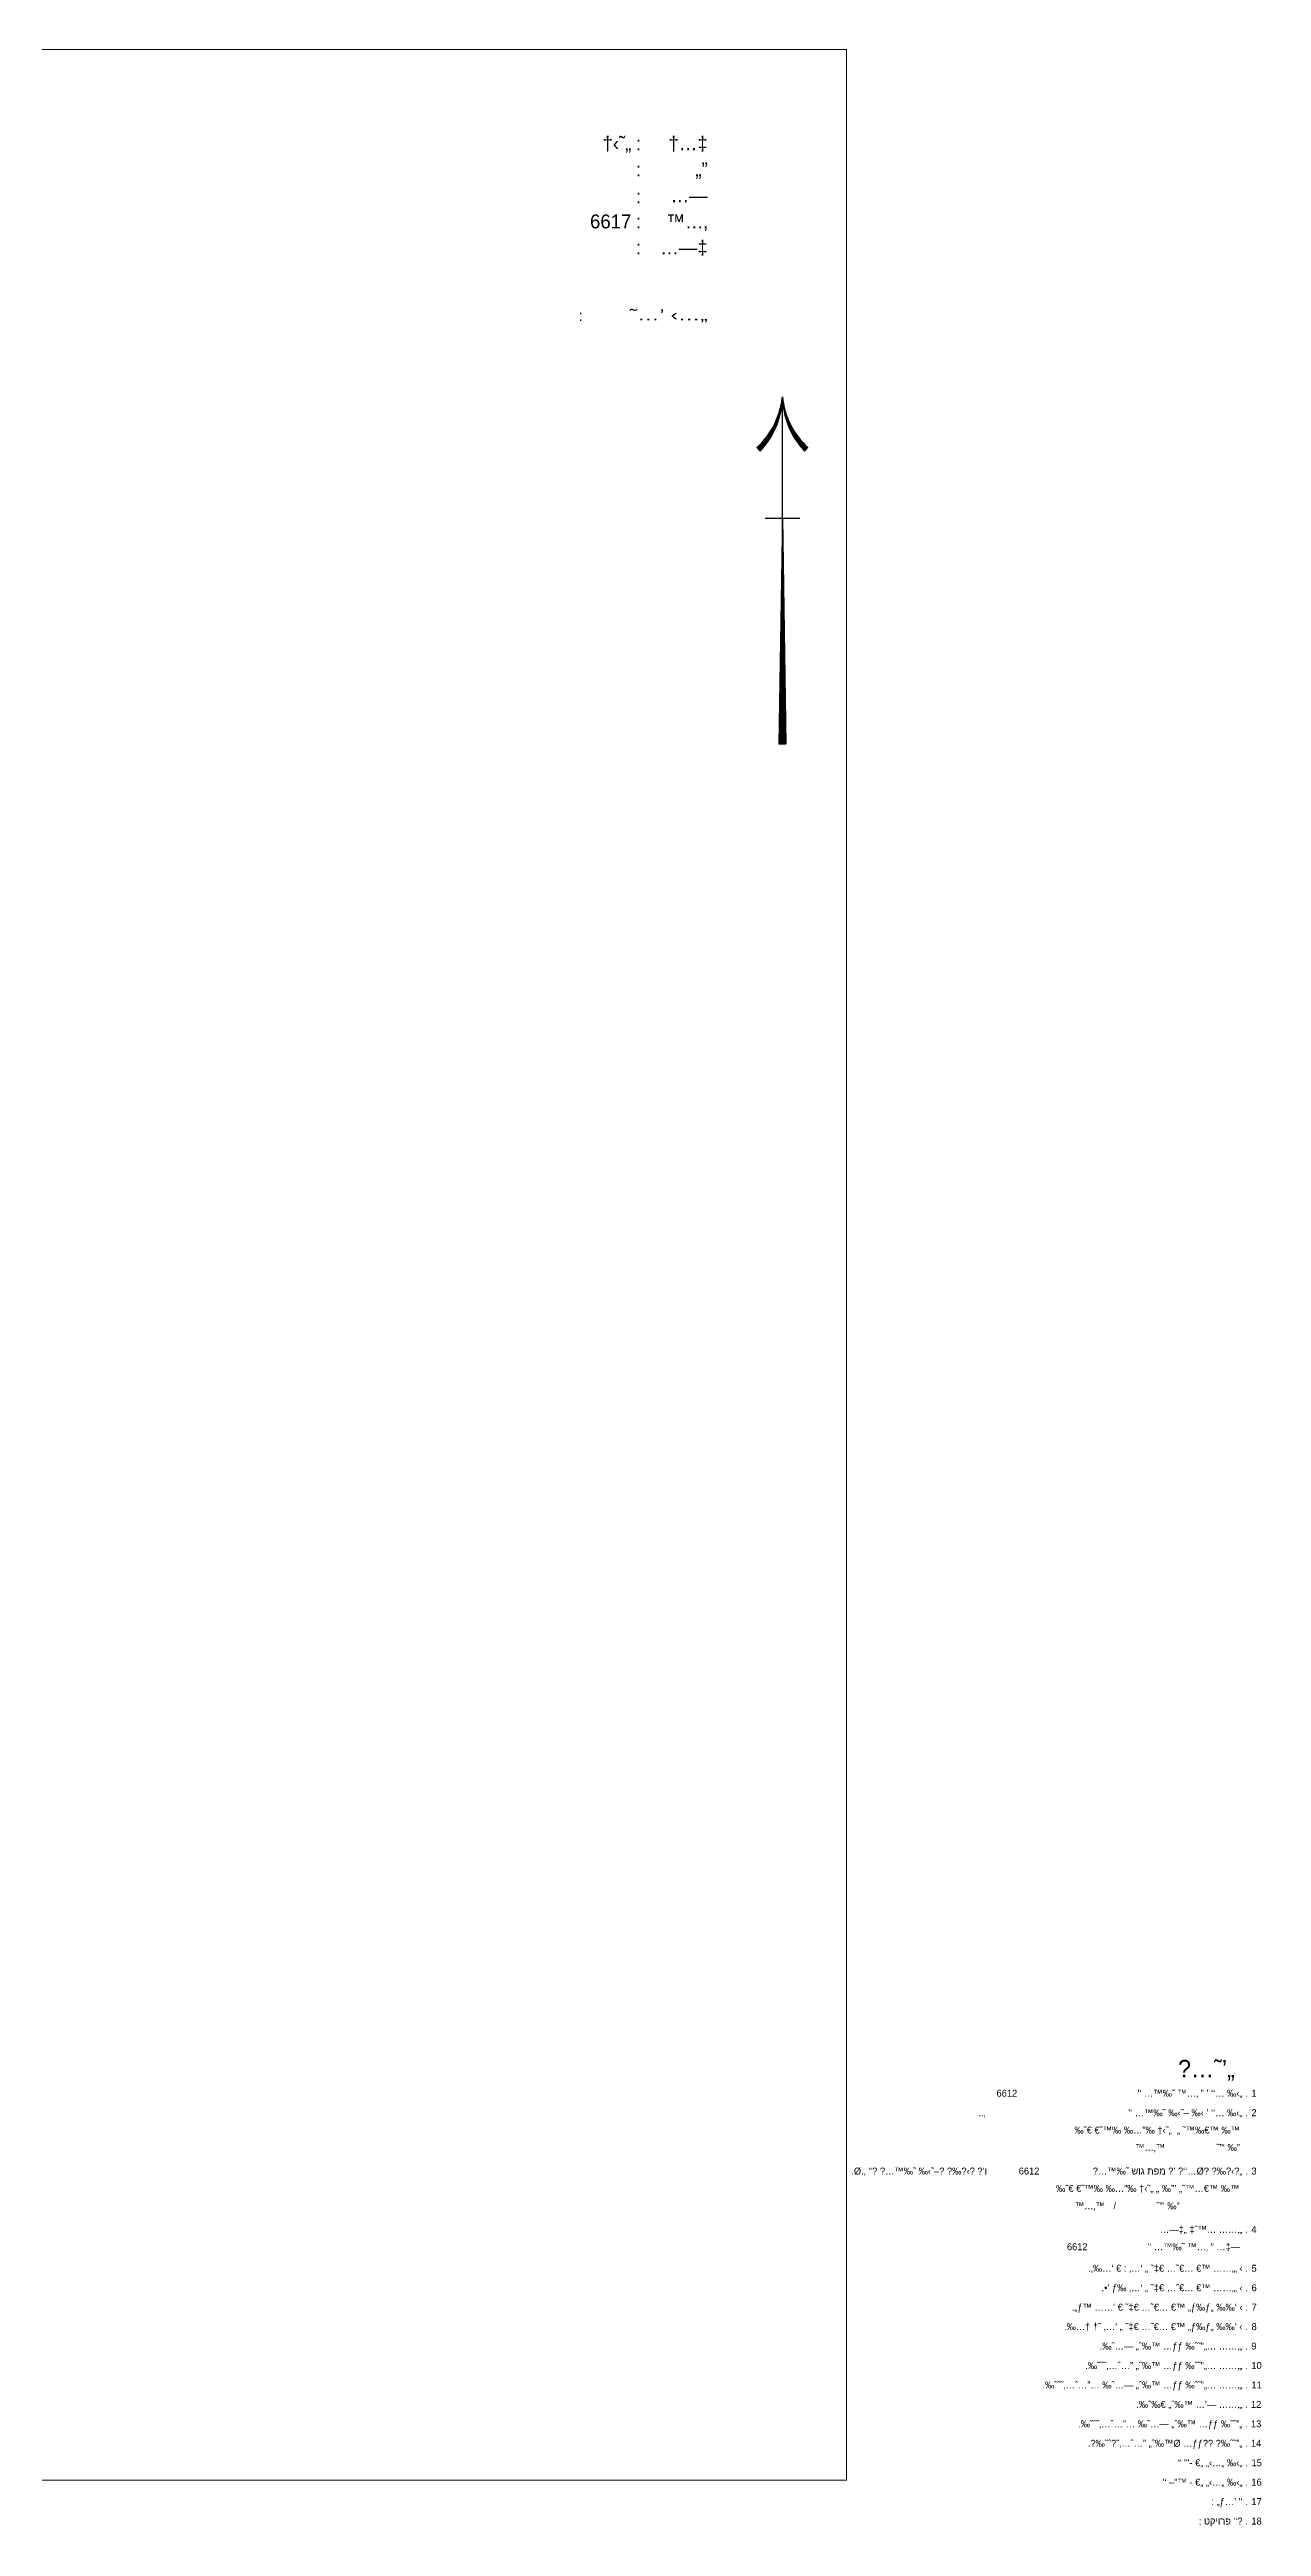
# Model space of a CAD drawing. Header units: metres. Extents: x 182014 to 183813, y 669929 to 671712.
# Drawn here: x 182940 to 183813, y 669929 to 671712 of the extents above; entities that cross this region are included whole.
import ezdxf
from ezdxf.enums import TextEntityAlignment as Align

# ---------------------------------------------------------------- set-up
doc = ezdxf.new("R2010")
doc.units = ezdxf.units.M
doc.layers.add('C1640', color=255, linetype='Continuous', lineweight=0)
doc.layers.add('C1641', color=72, linetype='Continuous', lineweight=0)
doc.layers.add('C1680', color=8, linetype='Continuous')
doc.styles.add('HEBTXT', font='HEBTXT')
doc.styles.add('MD-2010', font='hebtxt.shx', dxfattribs={"height": 2.5})

# ---------------------------------------------------------------- blocks, each defined once
blk = doc.blocks.new('SUNORTHR')
at = {"color": 0}
for p, q in [((0, 65), (0, 100)), ((-6.4, 84.38), (-7.32, 85.38)), ((6.4, 84.38), (7.32, 85.38)), ((-5, 65), (5, 65)), ((0, 65), (-1, 0)), ((-0.03, 65), (-0.5, 0)), ((0, 65), (0, 68.5)), ((0, 65), (1, 0)), ((0, 0), (0, 65)), ((0.5, 0), (0, 65)), ((-0.24, 44), (-0.75, 0)), ((-0.08, 44), (-0.25, 0)), ((0.08, 44), (0.25, 0)), ((0.24, 44), (0.75, 0)), ((1, 0), (-1, 0))]:
    blk.add_line(p, q, dxfattribs=at)
for centre, start, end in [((-22.94, 102.34), 312.63608, 354.17952), ((-22.99, 101.67), 313.86735, 355.84619), ((-23.03, 101), 315.06596, 357.51286), ((-23.05, 100.33), 316.23136, 359.17952), ((22.94, 102.34), 185.82048, 227.36392), ((22.99, 101.67), 184.15381, 226.13265), ((23.03, 101), 182.48714, 224.93404), ((23.05, 100.33), 180.82048, 223.76864), ((-22.96, 102.12), 313.0501, 341.08804), ((-22.98, 101.89), 313.46053, 341.63481), ((-23.01, 101.45), 314.27054, 342.72456), ((-23.02, 101.22), 314.67008, 343.26752), ((-23.04, 100.78), 315.45815, 344.34963), ((-23.05, 100.55), 315.84662, 344.88877), ((23.05, 100.55), 195.11123, 224.15338), ((23.04, 100.78), 195.65037, 224.54185), ((23.02, 101.22), 196.73248, 225.32992), ((23.01, 101.45), 197.27544, 225.72946), ((22.98, 101.89), 198.36519, 226.53947), ((22.96, 102.12), 198.91196, 226.9499)]:
    blk.add_arc(centre, 23.06, start, end, dxfattribs=at)
blk = doc.blocks.new('TAZAR_RISH-MAX')
blk.add_lwpolyline([(0, 0), (0, 600), (700, 600), (700, 0)], close=True)
blk = doc.blocks.new('C1640')
at = {"style": 'HEBTXT'}
for s, height, p in [(':', 4, (-59.22, -25)), ('†…‡', 4, (-40, -25)), (':', 4, (-59.22, -32.5)), ('„”', 4, (-40, -32.5)), (':', 4, (-59.22, -40.31)), ('…—', 4, (-40, -40)), (':', 4, (-59.22, -47.5)), ('™…‚', 4, (-40, -47.5)), (':', 4, (-59.22, -55)), ('…—‡', 4, (-40, -55)), (':', 3.2, (-76, -75))]:
    blk.add_text(s, height=height, dxfattribs=at).set_placement(p, align=Align.TOP_RIGHT)
at = {"style": 'HEBTXT', "width": 1.5}
blk.add_text('˜…’ ‹…„', height=3.2, dxfattribs=at).set_placement((-40, -78), align=Align.RIGHT)
at = {"style": 'HEBTXT'}
for tag, p in [('REGION', (-62, -25)), ('COUNTY', (-62, -32.5)), ('SETTLEMENT', (-62, -40)), ('GUSH_NUM', (-62, -47.5)), ('PARCELS', (-62, -55))]:
    blk.add_attdef(tag, text='', height=4, dxfattribs=at).set_placement(p, align=Align.TOP_RIGHT)
at = {"style": 'HEBTXT', "flags": 1}
for tag, p in [('GRID_NAME', (-28, -27.94)), ('PROCESS_TYPE', (-28, -26.05)), ('SCALE', (-28, -29.71)), ('WORK_ORDER', (-27.78, -34.73)), ('SETTLEMENT_CODE', (-28, -38.9)), ('GENERAL_COMMENT', (-28, -40.9)), ('REGISTER_STATUS', (-28, -36.96))]:
    blk.add_attdef(tag, p, '', height=1, dxfattribs=at)
at = {"style": 'HEBTXT', "width": 1.5}
blk.add_attdef('ORDERER', text='', height=3.2, dxfattribs=at).set_placement((-80, -78), align=Align.RIGHT)
blk = doc.blocks.new('UD_Note18')
at = {"style": 'HEBTXT'}
blk.add_text(": טקיורפ '‘%%142 .", height=5, dxfattribs=at).set_placement((0, 0), align=Align.RIGHT)
at = {"style": 'HEBTXT', "flags": 8}
blk.add_attdef('N_PROJECT', text='', height=5, dxfattribs=at).set_placement((-60.6, 0), align=Align.RIGHT)
blk.add_attdef('NO', (2.8, 0), '', height=5, dxfattribs=at)
blk = doc.blocks.new('UD_Note17')
at = {"style": 'HEBTXT'}
blk.add_text(": „ƒ…’ '‘ .", height=5, dxfattribs=at).set_placement((0, 0), align=Align.RIGHT)
at = {"style": 'HEBTXT', "flags": 8}
blk.add_attdef('N_JOB', text='', height=5, dxfattribs=at).set_placement((-60.6, 0), align=Align.RIGHT)
blk.add_attdef('NO', (2.8, 0), '', height=5, dxfattribs=at)
blk = doc.blocks.new('UD_Note16')
at = {"style": 'HEBTXT'}
blk.add_text('  \'‘ –"™ - €„ „‹…„ ‰‹„ .', height=5, dxfattribs=at).set_placement((0, 0), align=Align.RIGHT)
at = {"style": 'HEBTXT', "flags": 8}
for tag, p in [('N_TASHAZ', (-184.5, 0)), ('NO', (2.8, 0))]:
    blk.add_attdef(tag, p, '', height=5, dxfattribs=at)
blk = doc.blocks.new('UD_Note15')
at = {"style": 'HEBTXT'}
blk.add_text(" '‘ ’''- €„ „‹…„ ‰‹„ .", height=5, dxfattribs=at).set_placement((0, 0), align=Align.RIGHT)
at = {"style": 'HEBTXT', "flags": 8}
for tag, p in [('N_TABA', (-177.4, 0)), ('NO', (2.8, 0))]:
    blk.add_attdef(tag, p, '', height=5, dxfattribs=at)
blk = doc.blocks.new('UD_Note14')
at = {"style": 'HEBTXT'}
blk.add_text('.%%154‰˜ˆ%%142˜‚…ˆ…” „ˆ‰™%%129 …ƒƒ%%142%%144 %%141‰ˆ˜”„ .', height=5, dxfattribs=at).set_placement((0, 0), align=Align.RIGHT)
at = {"style": 'MD-2010'}
blk.add_attdef('NO', (2.4, 0), '', height=5, dxfattribs=at)
blk = doc.blocks.new('UD_Note13')
at = {"style": 'HEBTXT'}
blk.add_text('.‰˜ˆ˜‚…ˆ…”… ‰ˆ…— „ˆ‰™ …ƒƒ ‰ˆ˜”„ .', height=5, dxfattribs=at).set_placement((0, 0), align=Align.RIGHT)
at = {"style": 'MD-2010'}
blk.add_attdef('NO', (2.4, 0), '', height=5, dxfattribs=at)
blk = doc.blocks.new('UD_Note12')
at = {"style": 'HEBTXT'}
blk.add_text('.‰ˆ‰€ „ˆ‰™ …’— ……‚„ .', height=5, dxfattribs=at).set_placement((0, 0), align=Align.RIGHT)
at = {"style": 'MD-2010'}
blk.add_attdef('NO', (2.4, 0), '', height=5, dxfattribs=at)
blk = doc.blocks.new('UD_Note11')
at = {"style": 'HEBTXT'}
blk.add_text('.‰˜ˆ˜‚…ˆ…”… ‰ˆ…— „ˆ‰™ …ƒƒ ‰ˆ˜”„… ……‚„ .', height=5, dxfattribs=at).set_placement((0, 0), align=Align.RIGHT)
at = {"style": 'HEBTXT', "flags": 8}
blk.add_attdef('NO', (2.8, 0), '', height=5, dxfattribs=at)
blk = doc.blocks.new('UD_Note10')
at = {"style": 'HEBTXT'}
blk.add_text('.‰˜ˆ˜‚…ˆ…” „ˆ‰™ …ƒƒ ‰ˆ˜”„… ……‚„ .', height=5, dxfattribs=at).set_placement((0, 0), align=Align.RIGHT)
at = {"style": 'HEBTXT', "flags": 8}
blk.add_attdef('NO', (2.8, 0), '', height=5, dxfattribs=at)
blk = doc.blocks.new('UD_Note09')
at = {"style": 'HEBTXT'}
blk.add_text('.‰ˆ…— „ˆ‰™ …ƒƒ ‰ˆ˜”„… ……‚„ .', height=5, dxfattribs=at).set_placement((0, 0), align=Align.RIGHT)
at = {"style": 'HEBTXT', "flags": 8}
blk.add_attdef('NO', (2.8, 0), '', height=5, dxfattribs=at)
blk = doc.blocks.new('UD_Note08')
at = {"style": 'HEBTXT'}
blk.add_text('.‰…† †˜ ‚…‘ „ ˜‡€ …˜€… €™ „ƒ‰ƒ„ ‰‰‘ ‹ .', height=5, dxfattribs=at).set_placement((0, 0), align=Align.RIGHT)
at = {"style": 'HEBTXT', "flags": 8}
blk.add_attdef('NO', (2.8, 0), '', height=5, dxfattribs=at)
blk = doc.blocks.new('UD_Note07')
at = {"style": 'HEBTXT'}
blk.add_text('.„ƒ™ ……‘ € ˜‡€ …˜€… €™ „ƒ‰ƒ„ ‰‰‘ ‹ .', height=5, dxfattribs=at).set_placement((0, 0), align=Align.RIGHT)
at = {"style": 'MD-2010'}
blk.add_attdef('NO', (2.8, 0), '', height=5, dxfattribs=at)
blk = doc.blocks.new('UD_Note06')
at = {"style": 'HEBTXT'}
blk.add_text('.•’ ƒ‰ ‚…‘ „ ˜‡€ …˜€… €™ ……‚„ ‹ .', height=5, dxfattribs=at).set_placement((0, 0), align=Align.RIGHT)
at = {"style": 'HEBTXT', "flags": 8}
blk.add_attdef('NO', (2.8, 0), '', height=5, dxfattribs=at)
blk = doc.blocks.new('UD_Note05')
at = {"style": 'HEBTXT'}
blk.add_text('.‚‰…‘ € : ‚…‘ „ ˜‡€ …˜€… €™ ……‚„ ‹ .', height=5, dxfattribs=at).set_placement((0, 0), align=Align.RIGHT)
at = {"style": 'HEBTXT', "flags": 8}
blk.add_attdef('NO', (2.8, 0), '', height=5, dxfattribs=at)
blk = doc.blocks.new('UD_Note04')
at = {"style": 'HEBTXT'}
for s, p in [('…—‡„ ‡ˆ™… ……‚„ .', (0, 0)), ("'‘ …™‰˜ ™…‚ ” …‡—", (-5.5, -12.5))]:
    blk.add_text(s, height=5, dxfattribs=at).set_placement(p, align=Align.RIGHT)
at = {"style": 'HEBTXT', "flags": 8}
for tag, p in [('BORDER', (-98, 0)), ('N_GHOSH', (-115.3, -12.5))]:
    blk.add_attdef(tag, text='', height=5, dxfattribs=at).set_placement(p, align=Align.RIGHT)
blk.add_attdef('NO', (2.8, 0), '', height=5, dxfattribs=at)
blk = doc.blocks.new('UD_Note03')
at = {"style": 'HEBTXT'}
for s, p in [(".%%129.‚ '‘%%142 %%141…™‰˜ ‰‹˜–%%140 %%154‰%%144‹%%154 %%140’ו", (-187.7, 0)), ('%%141…™‰˜ שוג תפמ %%140’ %%154‘‘…%%129%%142 %%154‰%%144‹%%154„ .', (0, 0)), ('   ‰˜€ €˜™‰ ‰…”‰ †‹˜„ „ ‰"’ „˜™…€™ ‰™', (-6, -12.5)), (' ™…‚™                    ˜”‘ ‰”', (-49, -25))]:
    blk.add_text(s, height=5, dxfattribs=at).set_placement(p, align=Align.RIGHT)
at = {"style": 'HEBTXT', "flags": 8}
for tag, p in [('N_PROJ', (-316, 0)), ('N_GHOSH', (-150, 0)), ('N_PLAN_GHOSH', (-182.5, -25)), ('N_ELLIPSE', (-94.7, -25)), ('DATE', (-6, -25))]:
    blk.add_attdef(tag, text='', height=5, dxfattribs=at).set_placement(p, align=Align.RIGHT)
blk.add_attdef('NO', (2.8, 0), '', height=5, dxfattribs=at)
blk = doc.blocks.new('UD_Note02')
at = {"style": 'HEBTXT'}
blk.add_text('..‚', height=5, dxfattribs=at).set_placement((-193.9, 0))
for s, p in [("'‘ …™‰˜ ‰‹˜– ‰‹ ’ ‘‘… ‰‹„ .", (0, 0)), ('‰˜€ €˜™‰ ‰…”‰ †‹˜„  „ ˜™‰€™ ‰™', (-5.6, -12.5)), (' ™…‚™                    ˜”‘ ‰”', (-5.6, -25))]:
    blk.add_text(s, height=5, dxfattribs=at).set_placement(p, align=Align.RIGHT)
at = {"style": 'MD-2010'}
for tag, p in [('N_PROJ', (-198.7, 0)), ('DATE', (-191.6, -12.5))]:
    blk.add_attdef(tag, text='', height=5, dxfattribs=at).set_placement(p, align=Align.RIGHT)
at = {"style": 'HEBTXT', "flags": 8}
blk.add_attdef('NO', (2.8, 0), '', height=5, dxfattribs=at)
for tag, p in [('N_GHOSH', (-141, -25)), ('N_ELLIPSE', (-55.2, -25))]:
    blk.add_attdef(tag, text='', height=5, dxfattribs=at).set_placement(p, align=Align.RIGHT)
blk = doc.blocks.new('UD_Note01')
at = {"style": 'HEBTXT'}
blk.add_text(" '‘ …™‰˜ ™…‚ ” ’ ‘‘… ‰‹„ .", height=5, dxfattribs=at).set_placement((0, 0), align=Align.RIGHT)
at = {"style": 'HEBTXT', "flags": 8}
blk.add_attdef('N_GHOSH', text='', height=5, dxfattribs=at).set_placement((-166, 0), align=Align.RIGHT)
blk.add_attdef('NO', (2.8, 0), '', height=5, dxfattribs=at)
blk = doc.blocks.new('UD_NoteCaption')
at = {"style": 'HEBTXT'}
blk.add_text('%%154…˜’„  ', height=5, dxfattribs=at).set_placement((0, 0), align=Align.RIGHT)

msp = doc.modelspace()

# ---------------------------------------------------------------- block references
at = {"layer": 'C1640', "color": 0, "xscale": 2.5, "yscale": 2.5, "zscale": 2.5}
msp.add_blockref('C1640', (183514, 671712), dxfattribs=at).add_auto_attribs({'REGION': '†‹˜„', 'GUSH_NUM': '6617'})
at = {"layer": 'C1641', "color": 0, "xscale": 2.5, "yscale": 2.5, "zscale": 2.5, "rotation": 90}
msp.add_blockref('TAZAR_RISH-MAX', (183514, 669962), dxfattribs=at)
at = {"layer": 'C1680', "xscale": 2.5, "yscale": 2.5, "zscale": 2.5}
for name, p in [('SUNORTHR', (183467.8, 671212)), ('UD_NoteCaption', (183802.9, 670252.1))]:
    msp.add_blockref(name, p, dxfattribs=at)
at = {"layer": 'C1680'}
ref = msp.add_blockref('UD_Note02', (183802.9, 670224.1), dxfattribs=at)
ref.add_attrib('NO', '2', (183805.6, 670224.1), dxfattribs={"layer": '0', "height": 5, "style": 'HEBTXT'})
ref = msp.add_blockref('UD_Note01', (183802.9, 670238.1), dxfattribs=at)
ref.add_attrib('NO', '1', (183805.6, 670238.1), dxfattribs={"layer": '0', "height": 5, "style": 'HEBTXT'})
ref.add_attrib('N_GHOSH', '6612', dxfattribs={"layer": '0', "height": 5, "style": 'HEBTXT'}).set_placement((183636.9, 670238.1), align=Align.RIGHT)
ref = msp.add_blockref('UD_Note03', (183802.9, 670182.1), dxfattribs=at)
ref.add_attrib('NO', '3', (183805.6, 670182.1), dxfattribs={"layer": '0', "height": 5, "style": 'HEBTXT'})
ref.add_attrib('N_ELLIPSE', '/', dxfattribs={"layer": '0', "height": 5, "style": 'HEBTXT'}).set_placement((183708.1, 670157.1), align=Align.RIGHT)
ref.add_attrib('N_GHOSH', '6612', dxfattribs={"layer": '0', "height": 5, "style": 'HEBTXT'}).set_placement((183652.9, 670182.1), align=Align.RIGHT)
ref = msp.add_blockref('UD_Note04', (183802.9, 670140.1), dxfattribs=at)
ref.add_attrib('NO', '4', (183805.6, 670140.1), dxfattribs={"layer": '0', "height": 5, "style": 'HEBTXT'})
ref.add_attrib('N_GHOSH', '6612', dxfattribs={"layer": '0', "height": 5, "style": 'HEBTXT'}).set_placement((183687.6, 670127.6), align=Align.RIGHT)
ref = msp.add_blockref('UD_Note05', (183802.9, 670112.1), dxfattribs=at)
ref.add_attrib('NO', '5', (183805.7, 670112.1), dxfattribs={"layer": '0', "height": 5, "style": 'HEBTXT'})
ref = msp.add_blockref('UD_Note06', (183802.9, 670098.1), dxfattribs=at)
ref.add_attrib('NO', '6', (183805.7, 670098.1), dxfattribs={"layer": '0', "height": 5, "style": 'HEBTXT'})
for name, p, values in [('UD_Note07', (183802.9, 670084.1), {'NO': '7'}), ('UD_Note12', (183802.9, 670014.1), {'NO': '12'}), ('UD_Note13', (183802.9, 670000.1), {'NO': '13'}), ('UD_Note14', (183802.9, 669986.1), {'NO': '14'})]:
    msp.add_blockref(name, p, dxfattribs=at).add_auto_attribs(values)
ref = msp.add_blockref('UD_Note08', (183802.9, 670070.1), dxfattribs=at)
ref.add_attrib('NO', '8', (183805.7, 670070.1), dxfattribs={"layer": '0', "height": 5, "style": 'HEBTXT'})
ref = msp.add_blockref('UD_Note09', (183802.9, 670056.1), dxfattribs=at)
ref.add_attrib('NO', '9', (183805.6, 670056.1), dxfattribs={"layer": '0', "height": 5, "style": 'HEBTXT'})
ref = msp.add_blockref('UD_Note11', (183802.9, 670028.1), dxfattribs=at)
ref.add_attrib('NO', '11', (183805.6, 670028.1), dxfattribs={"layer": '0', "height": 5, "style": 'HEBTXT'})
ref = msp.add_blockref('UD_Note10', (183802.9, 670042.1), dxfattribs=at)
ref.add_attrib('NO', '10', (183805.6, 670042.1), dxfattribs={"layer": '0', "height": 5, "style": 'HEBTXT'})
ref = msp.add_blockref('UD_Note15', (183802.9, 669972.1), dxfattribs=at)
ref.add_attrib('NO', '15', (183805.7, 669972.1), dxfattribs={"layer": '0', "height": 5, "style": 'HEBTXT'})
ref = msp.add_blockref('UD_Note16', (183802.9, 669958.1), dxfattribs=at)
ref.add_attrib('NO', '16', (183805.6, 669958.1), dxfattribs={"layer": '0', "height": 5, "style": 'HEBTXT'})
ref = msp.add_blockref('UD_Note17', (183802.9, 669944.1), dxfattribs=at)
ref.add_attrib('NO', '17', (183805.6, 669944.1), dxfattribs={"layer": '0', "height": 5, "style": 'HEBTXT'})
ref = msp.add_blockref('UD_Note18', (183802.9, 669930.1), dxfattribs=at)
ref.add_attrib('NO', '18', (183805.6, 669930.1), dxfattribs={"layer": '0', "height": 5, "style": 'HEBTXT'})

doc.saveas('drawing.dxf')
